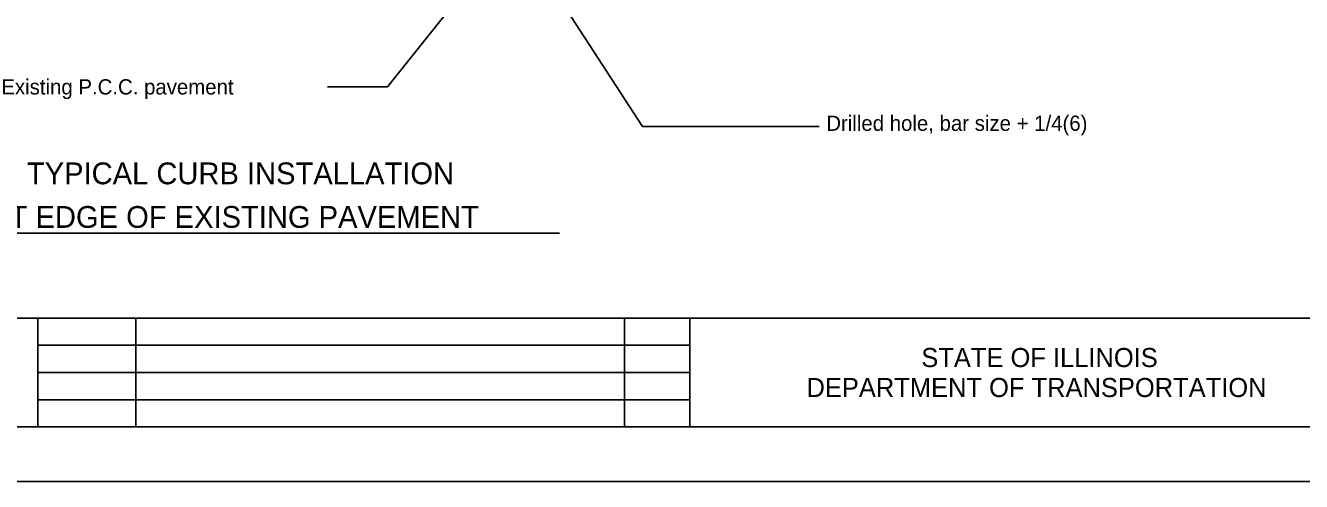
# Model space of a CAD drawing. Extents: x 116921 to 126621, y 61351 to 76334.
# Drawn here: x 117325 to 117910, y 64951 to 65160 of the extents above; entities that cross this region are included whole.
import ezdxf

# ---------------------------------------------------------------- set-up
doc = ezdxf.new("R2010")
doc.units = 0
for name, color, linetype in [('Sheets_50 Reference Boundary', 7, 'Continuous'), ('Sheets_General Details', 7, 'Continuous'), ('Sheets_Printer Plotting Border', 7, 'Continuous')]:
    doc.layers.add(name, color=color, linetype=linetype)

msp = doc.modelspace()

# ---------------------------------------------------------------- linework, layer by layer
at = {"layer": 'Sheets_50 Reference Boundary'}
msp.add_lwpolyline([(117020.81, 66025.58), (118595.81, 66025.58), (118595.81, 65025.59), (117020.81, 65025.59)], close=True, dxfattribs=at)
at = {"layer": 'Sheets_General Details'}
for p, q in [((117534.96, 65225.73), (117607.79, 65113.54)), ((117490.81, 65131.65), (117529.91, 65180.75)), ((117463.22, 65131.65), (117490.81, 65131.65)), ((117607.79, 65113.54), (117688.97, 65113.54)), ((117305.2, 65064.47), (117569.79, 65064.47)), ((117020.81, 65025.59), (118595.81, 65025.59)), ((117330.17, 65025.59), (117330.17, 64975.59)), ((117375.17, 65025.59), (117375.17, 64975.59)), ((117599.52, 65025.59), (117599.52, 64975.59)), ((117629.52, 65025.59), (117629.52, 64975.59)), ((117330.17, 65013.09), (117629.52, 65013.09)), ((117330.17, 65000.59), (117629.52, 65000.59)), ((117330.17, 64988.09), (117629.52, 64988.09)), ((118620.81, 64950.59), (116920.81, 64950.59))]:
    msp.add_line(p, q, dxfattribs=at)
msp.add_lwpolyline([(117020.81, 66025.59), (118595.81, 66025.59), (118595.81, 64975.59), (117020.81, 64975.59)], close=True, dxfattribs=at)
at = {"layer": 'Sheets_Printer Plotting Border'}
msp.add_lwpolyline([(116920.81, 64950.59), (118620.81, 64950.59), (118620.81, 66050.59), (116920.81, 66050.59)], close=True, dxfattribs=at)

# ---------------------------------------------------------------- texts
at = {"layer": 'Sheets_General Details'}
for s, height, p in [('Existing P.C.C. pavement', 7, (117313.41, 65128.17)), ('Drilled hole, bar size + 1/4(6)', 7, (117692.24, 65111.49)), ('TYPICAL CURB INSTALLATION', 10, (117325.15, 65086.98)), ('AT EDGE OF EXISTING PAVEMENT', 10, (117308.3, 65066.98)), ('STATE OF ILLINOIS', 8.7501, (117735.88, 65003.09)), ('DEPARTMENT OF TRANSPORTATION', 8.7501, (117683.14, 64989.34))]:
    msp.add_text(s, height=height, dxfattribs=at).set_placement(p)

doc.saveas('drawing.dxf')
